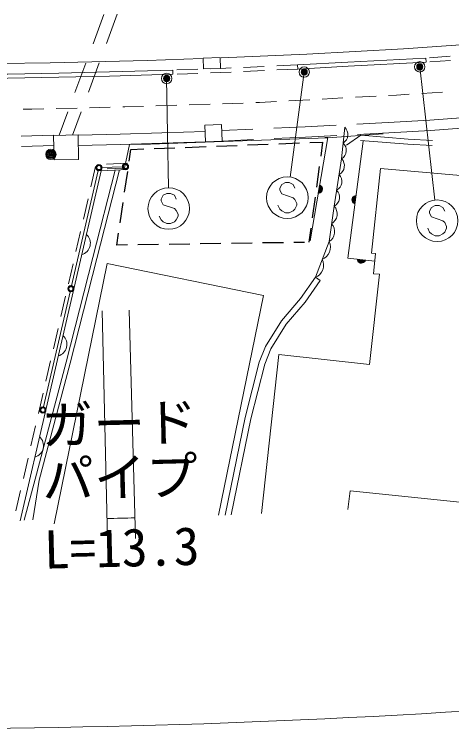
# Model space of a CAD drawing. Units: millimetres at full size, sheet at 1:1000; details may follow other scales. Extents: x 40000 to 680000, y 20000 to 380000.
# Drawn here: x 136486 to 157528, y 249087 to 283468 of the extents above; entities that cross this region are included whole.
import ezdxf
from ezdxf.enums import TextEntityAlignment as Align

# ---------------------------------------------------------------- set-up
doc = ezdxf.new("R2010")
doc.units = ezdxf.units.MM
doc.header["$LTSCALE"] = 1000
doc.header["$PDMODE"] = 32
doc.header["$PDSIZE"] = 500
for name, color, linetype, lineweight in [('M-BGD', 7, 'Continuous', 13), ('M-BMK-ROW', 7, 'Continuous', 13), ('M-STR-HTXT', 7, 'Continuous', 13), ('M-STR-STRC', 7, 'Continuous', 13)]:
    doc.layers.add(name, color=color, linetype=linetype, lineweight=lineweight)
doc.styles.add('ＭＳ ゴシック', font='')
doc.styles.get('ＭＳ ゴシック').set_extended_font_data('MS Gothic')

msp = doc.modelspace()

# ---------------------------------------------------------------- linework, layer by layer
at = {"layer": 'M-BGD'}
for p, q in [((140273, 282051), (140794, 283458)), ((140917, 282062), (141438, 283468)), ((156277, 281362), (156292, 281163)), ((157454, 281450), (156457, 281376)), ((157468, 281251), (156471, 281176)), ((139406, 279706), (139926, 281113)), ((140049, 279717), (140570, 281124)), ((148510, 280960), (147511, 280914)), ((150108, 281033), (149109, 280987)), ((144106, 280782), (144113, 280582)), ((145313, 280825), (144313, 280790)), ((145322, 280625), (144323, 280590)), ((146406, 280864), (145912, 280846)), ((146414, 280664), (145922, 280646)), ((146912, 280887), (146406, 280864)), ((146921, 280687), (146414, 280664)), ((148519, 280760), (147520, 280714)), ((150117, 280833), (149118, 280787)), ((152894, 279473), (153892, 279526)), ((154491, 279558), (154876, 279578)), ((154876, 279578), (155490, 279617)), ((156088, 279656), (157086, 279719)), ((146502, 279160), (147501, 279197)), ((148100, 279219), (148277, 279225)), ((148277, 279225), (149099, 279270)), ((149698, 279302), (150697, 279356)), ((151296, 279388), (151794, 279415)), ((151794, 279415), (152295, 279442)), ((136905, 278904), (137333, 278909)), ((137333, 278909), (137905, 278922)), ((138505, 278935), (139505, 278958)), ((140104, 278971), (141104, 278993)), ((141704, 279007), (141798, 279009)), ((141798, 279009), (142704, 279038)), ((143303, 279057), (144303, 279089)), ((144902, 279108), (145902, 279140)), ((138642, 277644), (139059, 278769)), ((139287, 277656), (139702, 278779)), ((152971, 278181), (154471, 278259)), ((154471, 278259), (156472, 278373)), ((156472, 278373), (157972, 278480)), ((143576, 277757), (145666, 277833)), ((146463, 277868), (147968, 277937)), ((148967, 277983), (150472, 278052)), ((150472, 278052), (151972, 278130)), ((152381, 278029), (152233, 276516)), ((154498, 277760), (156504, 277874)), ((156504, 277874), (158007, 277981)), ((136819, 277605), (138374, 277646)), ((139556, 277656), (141580, 277702)), ((141580, 277702), (143581, 277757)), ((148990, 277483), (150496, 277553)), ((150496, 277553), (151998, 277630)), ((151572, 277532), (150713, 272567)), ((151424, 277558), (151572, 277532)), ((152474, 277170), (153154, 277644)), ((152996, 277682), (154498, 277760)), ((153154, 277644), (155441, 277461)), ((155441, 277461), (156606, 277397)), ((136826, 277105), (138383, 277146)), ((139565, 277156), (141592, 277202)), ((141592, 277202), (143595, 277258)), ((143595, 277258), (145688, 277334)), ((146486, 277368), (147992, 277438)), ((152532, 271730), (153264, 277367)), ((153134, 277395), (155424, 277211)), ((155424, 277211), (156590, 277147)), ((152233, 276516), (151875, 274239)), ((140398, 276140), (140172, 275165)), ((141926, 276299), (140927, 276252)), ((141342, 275971), (140268, 271766)), ((141551, 275981), (140462, 271716)), ((154099, 276048), (153671, 271978)), ((160863, 275451), (154099, 276048)), ((151108, 274853), (151176, 275247)), ((151135, 274864), (151197, 275227)), ((151220, 275215), (151160, 274868)), ((151176, 275247), (151221, 275223)), ((151185, 274872), (151242, 275203)), ((151261, 275175), (151212, 274891)), ((151221, 275223), (151256, 275192)), ((151240, 274911), (151281, 275148)), ((151256, 275192), (151289, 275146)), ((151298, 275104), (151271, 274946)), ((151289, 275146), (151306, 275103)), ((151313, 275053), (151302, 274990)), ((151306, 275103), (151313, 275053)), ((151158, 274860), (151108, 274853)), ((151202, 274877), (151158, 274860)), ((151248, 274910), (151202, 274877)), ((151278, 274945), (151248, 274910)), ((151302, 274990), (151278, 274945)), ((152787, 274684), (152831, 274719)), ((152848, 274724), (152805, 274391)), ((152828, 274380), (152873, 274729)), ((152831, 274719), (152874, 274737)), ((152898, 274734), (152851, 274369)), ((152924, 274747), (152872, 274350)), ((152874, 274737), (152924, 274747)), ((140037, 274581), (139812, 273607)), ((152727, 274538), (152736, 274602)), ((152737, 274489), (152727, 274538)), ((152736, 274602), (152758, 274647)), ((152756, 274446), (152737, 274489)), ((152745, 274488), (152766, 274646)), ((152790, 274401), (152756, 274446)), ((152758, 274647), (152787, 274684)), ((152795, 274683), (152764, 274445)), ((152784, 274418), (152821, 274704)), ((152827, 274372), (152790, 274401)), ((152872, 274350), (152827, 274372)), ((151875, 274239), (151631, 272527)), ((139677, 273022), (139451, 272048)), ((151631, 272527), (150969, 270812)), ((153867, 271958), (153671, 271978)), ((153764, 270983), (153867, 271958)), ((140268, 271766), (138975, 266726)), ((140462, 271716), (139168, 266675)), ((152532, 271730), (153829, 271594)), ((152992, 271633), (152981, 271683)), ((152981, 271683), (153379, 271641)), ((153012, 271591), (152992, 271633)), ((152995, 271657), (153361, 271619)), ((153350, 271596), (153000, 271632)), ((153379, 271641), (153358, 271595)), ((140960, 271470), (138404, 258941)), ((139316, 271463), (139091, 270489)), ((140960, 271470), (148467, 269939)), ((153006, 271608), (153340, 271573)), ((153047, 271547), (153012, 271591)), ((153313, 271551), (153027, 271581)), ((153085, 271519), (153047, 271547)), ((153048, 271555), (153287, 271530)), ((153131, 271498), (153085, 271519)), ((153245, 271510), (153086, 271527)), ((153194, 271491), (153131, 271498)), ((153244, 271502), (153194, 271491)), ((153286, 271522), (153244, 271502)), ((153330, 271558), (153286, 271522)), ((153358, 271595), (153330, 271558)), ((154054, 270954), (153575, 266609)), ((154054, 270954), (153764, 270983)), ((150969, 270812), (150262, 269789)), ((150484, 269618), (151200, 270653)), ((151200, 270653), (150969, 270812)), ((138956, 269904), (138730, 268930)), ((148467, 269939), (146309, 259359)), ((150262, 269789), (149340, 268716)), ((149566, 268549), (150484, 269618)), ((149340, 268716), (148573, 267488)), ((148824, 267361), (149566, 268549)), ((138595, 268345), (138370, 267371)), ((148573, 267488), (148264, 266719)), ((148531, 266633), (148824, 267361)), ((148373, 259439), (149216, 267089)), ((153575, 266609), (149216, 267089)), ((138975, 266726), (137496, 261093)), ((139168, 266675), (137690, 261042)), ((138235, 266787), (138009, 265812)), ((148264, 266719), (147598, 264066)), ((147871, 264004), (148531, 266633)), ((137874, 265228), (137649, 264253)), ((147598, 264066), (146633, 259371)), ((146921, 259382), (147871, 264004)), ((137513, 263669), (137288, 262695)), ((137153, 262110), (136928, 261136)), ((136962, 259126), (137496, 261093)), ((137690, 261042), (137379, 259132)), ((136792, 260551), (136567, 259577)), ((152651, 260542), (152529, 259631)), ((158217, 259962), (152651, 260542))]:
    msp.add_line(p, q, dxfattribs=at)
at = {"layer": 'M-BGD', "lineweight": 25}
for p, q in [((146209, 277122), (147209, 277161)), ((147708, 277180), (148707, 277218)), ((149207, 277237), (150206, 277275)), ((150706, 277295), (151318, 277318)), ((151318, 277318), (151225, 276642)), ((142016, 276394), (142100, 276965)), ((142100, 276965), (142712, 276988)), ((143212, 277007), (144211, 277046)), ((144710, 277065), (145710, 277103)), ((151157, 276147), (151021, 275156)), ((141795, 274910), (141942, 275899)), ((141575, 273426), (141722, 274416)), ((150953, 274661), (150817, 273670)), ((150749, 273174), (150656, 272498)), ((141417, 272361), (141502, 272932)), ((141931, 272368), (141417, 272361)), ((143431, 272390), (142431, 272376)), ((144930, 272412), (143930, 272397)), ((146430, 272433), (145430, 272419)), ((147930, 272455), (146930, 272441)), ((149430, 272477), (148430, 272462)), ((150444, 272491), (149930, 272484))]:
    msp.add_line(p, q, dxfattribs=at)
at = {"layer": 'M-BGD'}
for points in [[(146406, 280864), (145587, 280839), (145571, 281360), (146390, 281385)], [(145688, 277334), (145653, 278129), (146450, 278164), (146486, 277369)], [(138374, 277639), (139555, 277661), (139578, 276479), (138397, 276456)]]:
    msp.add_lwpolyline(points, close=True, dxfattribs=at)
for points in [[(156277, 281362), (152530, 281163), (150108, 281033), (150119, 280833)], [(156287, 281163), (152541, 280964), (150119, 280833)], [(144106, 280782), (141060, 280697), (138621, 280640), (136180, 280592), (133745, 280581), (128856, 280563), (125820, 280043)], [(144111, 280582), (141065, 280498), (138626, 280440), (136182, 280392), (133746, 280381), (128874, 280363), (125853, 279846)], [(136764, 259095), (140659, 275939), (141940, 275999)]]:
    msp.add_lwpolyline(points, dxfattribs=at)
for centre, radius, start, end in [((152060, 277679), 475, 301.2803, 47.5405), ((152060, 277679), 475, 301.2803, 47.5405), ((151986, 276922), 475, 301.2803, 47.5405), ((151986, 276922), 475, 301.2803, 47.5405), ((151889, 276181), 480, 297.9263, 44.1865), ((151889, 276181), 480, 297.9263, 44.1865), ((151769, 275422), 480, 297.9263, 44.1865), ((151769, 275422), 480, 297.9263, 44.1865), ((151650, 274663), 480, 297.9263, 44.1865), ((151650, 274663), 480, 297.9263, 44.1865), ((151450, 273863), 568, 302.2472, 41.5292), ((151450, 273863), 568, 302.2472, 41.5292), ((151328, 273007), 568, 302.2472, 41.5292), ((151328, 273007), 568, 302.2472, 41.5292), ((139578, 272449), 567, 285.0499, 48.905), ((151066, 272252), 628, 291.8651, 25.9669), ((151066, 272252), 628, 291.8651, 25.9669), ((150736, 271394), 628, 291.8651, 25.9669), ((150736, 271394), 628, 291.8651, 25.9669), ((138452, 267577), 567, 285.0499, 48.905), ((137325, 262706), 567, 285.0499, 48.905)]:
    msp.add_arc(centre, radius, start, end, dxfattribs=at)
at = {"layer": 'M-BMK-ROW', "color": 30}
for p, q in [((146099, 277328), (151561, 277529)), ((142028, 277194), (141780, 276058)), ((142028, 277194), (143046, 277224)), ((143046, 277224), (146099, 277328))]:
    msp.add_line(p, q, dxfattribs=at)
at = {"layer": 'M-BMK-ROW'}
for p, q in [((151561, 277529), (154235, 277722)), ((140951, 276032), (141780, 276058))]:
    msp.add_line(p, q, dxfattribs=at)
at = {"layer": 'M-STR-HTXT'}
for p, q in [((155993, 280938), (156717, 274519)), ((150433, 280690), (149755, 275632)), ((143816, 280379), (143900, 275116)), ((142018, 269230), (142309, 258233)), ((140716, 269197), (140972, 258200))]:
    msp.add_line(p, q, dxfattribs=at)
for centre, radius in [((155993, 280938), 150), ((155993, 280938), 120), ((155993, 280938), 90), ((155993, 280938), 60), ((155993, 280938), 30), ((155993, 280938), 20), ((150433, 280690), 150), ((150433, 280690), 120), ((150433, 280690), 90), ((150433, 280690), 60), ((150433, 280690), 30), ((150433, 280690), 20), ((143816, 280379), 150), ((143816, 280379), 120), ((143816, 280379), 90), ((143816, 280379), 60), ((143816, 280379), 30), ((143816, 280379), 20)]:
    msp.add_circle(centre, radius, dxfattribs=at)
for radius, start, end in [(415000, 271.33408, 271.51832), (425000, 264.71264, 274.75635)]:
    msp.add_arc((131286, 674087), radius, start, end, dxfattribs=at)
for p in [(150433, 280690), (155993, 280938), (143816, 280379)]:
    msp.add_point(p, dxfattribs=at)
at = {"layer": 'M-STR-STRC'}
for p, q in [((140705, 276097), (141685, 276133)), ((139242, 270405), (140521, 275945)), ((149349, 275278), (149258, 275097)), ((149258, 275097), (149258, 275006)), ((149531, 275369), (149349, 275278)), ((149713, 275369), (149531, 275369)), ((149895, 275278), (149713, 275369)), ((149985, 275097), (149895, 275278)), ((143643, 274757), (143552, 274575)), ((143825, 274848), (143643, 274757)), ((144006, 274848), (143825, 274848)), ((144188, 274757), (144006, 274848)), ((144279, 274575), (144188, 274757)), ((149258, 275006), (149349, 274824)), ((149349, 274824), (149895, 274642)), ((143552, 274575), (143552, 274484)), ((143552, 274484), (143643, 274302)), ((149895, 274642), (149985, 274551)), ((149985, 274551), (150076, 274369)), ((150076, 274369), (150076, 274278)), ((143643, 274302), (144188, 274120)), ((144188, 274120), (144279, 274029)), ((144279, 274029), (144370, 273848)), ((149258, 274097), (149167, 274278)), ((149349, 274006), (149258, 274097)), ((149985, 274097), (149895, 274006)), ((150076, 274278), (149985, 274097)), ((156555, 274170), (156464, 273988)), ((156737, 274261), (156555, 274170)), ((156919, 274261), (156737, 274261)), ((157101, 274170), (156919, 274261)), ((157192, 273988), (157101, 274170)), ((143552, 273575), (143461, 273757)), ((144370, 273757), (144279, 273575)), ((144370, 273848), (144370, 273757)), ((149531, 273915), (149349, 274006)), ((149713, 273915), (149531, 273915)), ((149895, 274006), (149713, 273915)), ((156464, 273988), (156464, 273897)), ((156464, 273897), (156555, 273715)), ((156555, 273715), (157101, 273533)), ((143643, 273484), (143552, 273575)), ((143825, 273393), (143643, 273484)), ((144006, 273393), (143825, 273393)), ((144188, 273484), (144006, 273393)), ((144279, 273575), (144188, 273484)), ((157101, 273533), (157192, 273442)), ((157192, 273442), (157283, 273261)), ((156464, 272988), (156373, 273170)), ((156555, 272897), (156464, 272988)), ((157192, 272988), (157101, 272897)), ((157283, 273170), (157192, 272988)), ((157283, 273261), (157283, 273170)), ((156737, 272806), (156555, 272897)), ((156919, 272806), (156737, 272806)), ((157101, 272897), (156919, 272806)), ((137895, 264573), (139175, 270113))]:
    msp.add_line(p, q, dxfattribs=at)
for points in [[(146439, 281367), (150556, 281556), (155209, 281802), (160252, 282156), (165981, 282617)], [(128819, 281062), (133297, 281068), (138212, 281134), (142876, 281250), (145524, 281337)]]:
    msp.add_lwpolyline(points, dxfattribs=at)
for centre, radius in [((138246, 276728), 250), ((138246, 276728), 204), ((138246, 276728), 159), ((138246, 276728), 114), ((138246, 276728), 68.2), ((138246, 276728), 22.7), ((140555, 276091), 150), ((140555, 276091), 120), ((140555, 276091), 100), ((141834, 276139), 150), ((141834, 276139), 120), ((141834, 276139), 100), ((149622, 274642), 1000), ((143916, 274120), 1000), ((156828, 273533), 1000), ((139208, 270259), 150), ((139208, 270259), 120), ((139208, 270259), 100), ((137861, 264427), 150), ((137861, 264427), 120), ((137861, 264427), 100)]:
    msp.add_circle(centre, radius, dxfattribs=at)

# ---------------------------------------------------------------- texts
at = {"layer": 'M-STR-HTXT', "style": 'ＭＳ ゴシック'}
for s, p in [('ガード', (141571, 262311)), ('パイプ', (141603, 259716))]:
    msp.add_text(s, height=1833, rotation=1.472, dxfattribs=at).set_placement(p, align=Align.BOTTOM_CENTER)
msp.add_text('L=13.3', height=1833, rotation=1.472, dxfattribs=at).set_placement((141628, 258716), align=Align.TOP_CENTER)

doc.saveas('drawing.dxf')
